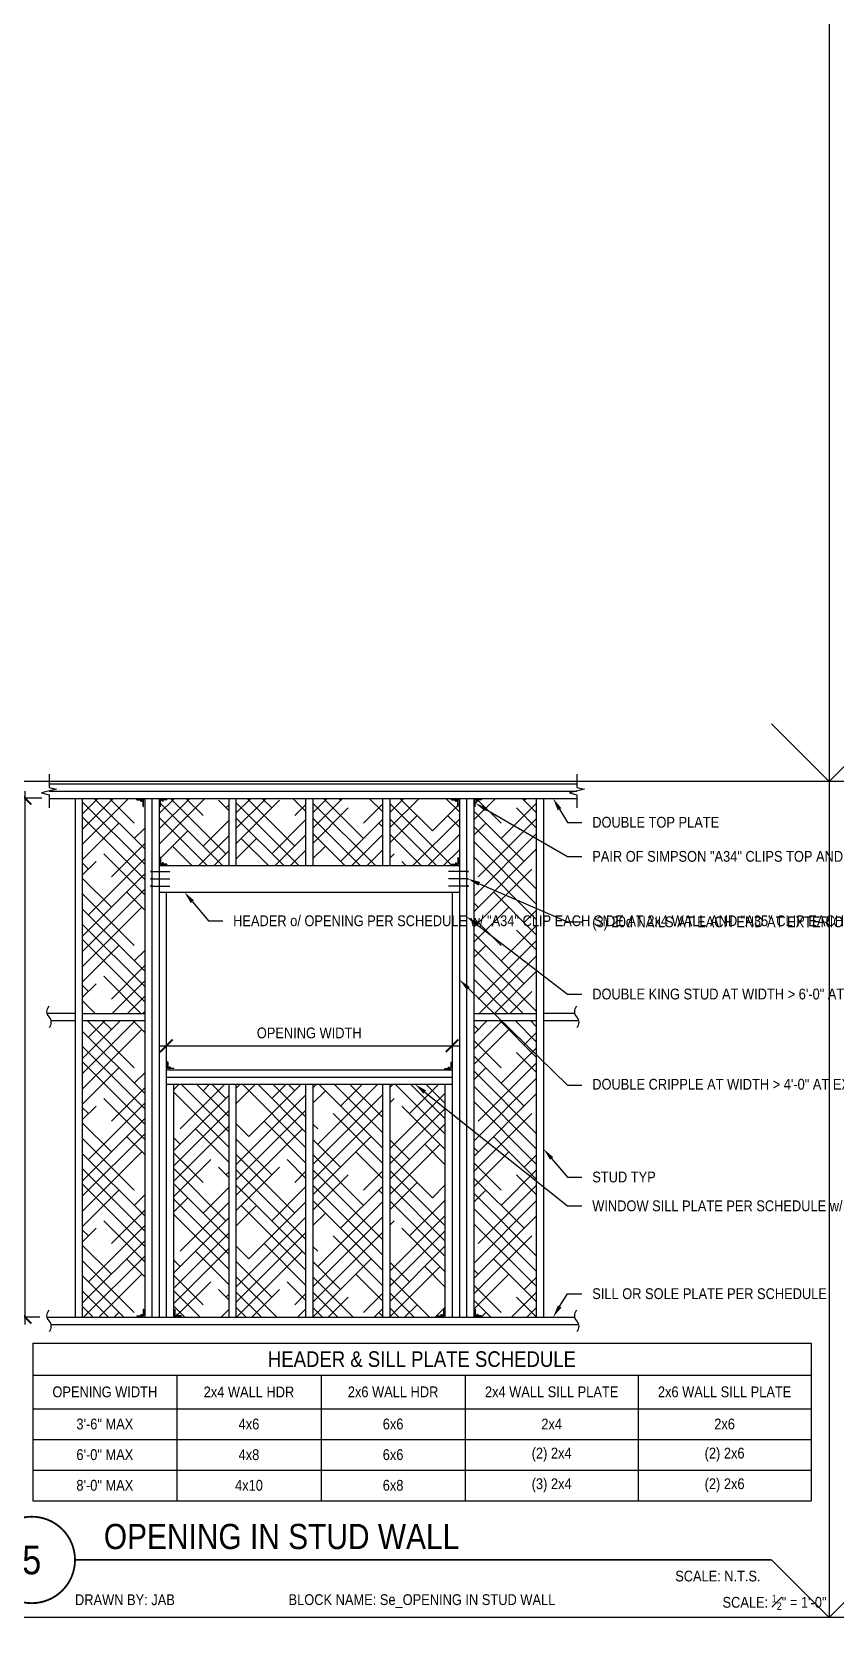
# Model space of a CAD drawing. Header units: inches. Extents: x -16404 to 14624, y -1591 to 16152.
# Drawn here: x 10085.3 to 10252.5, y 7194.1 to 7529.9 of the extents above; entities that cross this region are included whole.
import ezdxf
from ezdxf import colors
from ezdxf.entities.mleader import LeaderData, LeaderLine
from ezdxf.enums import TextEntityAlignment as Align
from ezdxf.math import Vec2, Vec3

# ---------------------------------------------------------------- set-up
doc = ezdxf.new("R2010")
doc.units = ezdxf.units.IN
doc.header["$LTSCALE"] = 24
doc.header["$MEASUREMENT"] = 0
doc.linetypes.add('DASHED2', pattern=[0.375, 0.25, -0.125])
doc.layers.get('0').update_dxf_attribs({"linetype": 'CONTINUOUS'})
doc.layers.get('DefPoints').update_dxf_attribs({"color": 251, "linetype": 'CONTINUOUS'})
doc.layers.add('DESIGNER COMMENTS', color=221, linetype='CONTINUOUS', plot=False)
doc.layers.add('S-ANNO-GRID-NONPLOT', color=251, linetype='CONTINUOUS', plot=False)
for name, color, linetype in [('S-ANNO-DIMS', 2, 'CONTINUOUS'), ('S-ANNO-NOTE', 4, 'CONTINUOUS'), ('S-BREAK', 2, 'CONTINUOUS'), ('S-NAIL', 2, 'CONTINUOUS'), ('S-SIMPSON', 2, 'CONTINUOUS'), ('S-TYP DETAIL BLOCKS', 1, 'CONTINUOUS'), ('S-WOOD', 3, 'CONTINUOUS')]:
    doc.layers.add(name, color=color, linetype=linetype)
doc.layers.add('S-HATCH1', color=1, linetype='CONTINUOUS', transparency=0.5)
doc.styles.add('Arial', font='arial.ttf', dxfattribs={"width": 0.85})
doc.dimstyles.new('DIM-24_Se', dxfattribs={"dimscale": 24, "dimtxt": 0.09375, "dimasz": 0.109375, "dimexe": 0.0625, "dimexo": 0.0625, "dimgap": 0.0625, "dimtad": 1, "dimdec": 4, "dimzin": 11, "dimdsep": 46, "dimlunit": 4, "dimtxsty": 'Arial', "dimblk": 'ARCHTICK', "dimcen": 0.125, "dimdle": 0.0625, "dimclrd": 256, "dimclre": 256, "dimclrt": 4, "dimadec": 0, "dimazin": 0, "dimtfac": 0.75, "dimtdec": 4, "dimtmove": 0, "dimatfit": 3, "dimfxl": 1, "dimfrac": 1, "dimtolj": 1, "dimtzin": 0, "dimarcsym": 0})
pattern_1 = [(45, (-3348.4828, -5185.9913), (4.7729708, 7.9549513), [36, -18]), (135, (-3348.4828, -5185.9913), (4.7729708, -7.9549513), [36, -18])]

# ---------------------------------------------------------------- blocks, each defined once
blk = doc.blocks.new('Se_30x42_DETAILS_GRID')
for p, q in [((29.656, 14.5), (29.656, 7.25)), ((29.656, 7.25), (30.156, 7.75)), ((29.656, 7.25), (22.242, 7.25)), ((37.07, 7.25), (29.656, 7.25)), ((29.656, 7.25), (29.656, 0)), ((29.656, 0), (30.156, 0.5)), ((29.656, 0), (22.242, 0)), ((37.07, 0), (29.656, 0))]:
    blk.add_line(p, q)
at = {"linetype": 'DASHED2', "ltscale": 0.5}
for p, q in [((29.656, 7.25), (29.156, 7.75)), ((29.656, 0), (29.156, 0.5))]:
    blk.add_line(p, q, dxfattribs=at)
blk = doc.blocks.new('_Open90')
at = {"color": 0, "linetype": 'ByBlock', "lineweight": -2}
for p, q in [((0, 0), (-1, 0)), ((-0.5, 0.5), (0, 0)), ((0, 0), (-0.5, -0.5))]:
    blk.add_line(p, q, dxfattribs=at)
blk = doc.blocks.new('*U818')
at = {"const_width": 0.188}
for points in [[(-4.5, 0, -1), (4.5, 0, 3.732051)], [(-4.5, 0, 1), (4.5, 0, -3.732051)]]:
    blk.add_lwpolyline(points, format="xyb", dxfattribs=at)
blk.add_lwpolyline([(4.5, 0), (76.97, 0)], dxfattribs=at)
blk.add_circle((0, 0), 4.5)
at = {"style": 'Arial', "width": 0.85}
for tag, p in [('DWG_TITLE_1', (7.5, 6.19)), ('DWG_TITLE_2', (7.5, 2.44))]:
    blk.add_attdef(tag, text='', height=2.62, dxfattribs=at).set_placement(p, align=Align.MIDDLE_LEFT)
blk.add_attdef('#', text='', height=3, dxfattribs=at).set_placement((0, 0), align=Align.MIDDLE_CENTER)
blk.add_attdef('SCALE', text='', height=1.12, dxfattribs=at).set_placement((75.84, -1.12), align=Align.TOP_RIGHT)
blk = doc.blocks.new('A35 GOOD BASE POINT')
at = {"layer": 'S-SIMPSON'}
for p, q in [((-1.625, 0.296875), (-1.625, 0.25)), ((-1.625, 0.296875), (-0.348875, 0.296875)), ((-1.625, 0.25), (-0.354, 0.25)), ((-0.827875, 0.578141), (-0.827875, 0.296875)), ((-0.827875, 0.578141), (-0.609625, 0.57813)), ((-0.609625, 0.57813), (-0.609625, 0.296875)), ((-0.296875, 1.671875), (-0.25, 1.671875)), ((-0.296875, 1.671875), (-0.296875, 0.348875)), ((-0.25, 1.671875), (-0.25, 0.354))]:
    blk.add_line(p, q, dxfattribs=at)
for centre, radius in [((-0.354, 0.354), 0.104), ((-0.348875, 0.348875), 0.052)]:
    blk.add_arc(centre, radius, 270, 0, dxfattribs=at)
blk = doc.blocks.new('*U241')
at = {"color": 3}
blk.add_line((0.15, 0.25), (-0.15, 0.25), dxfattribs=at)
at = {"color": 0, "linetype": 'ByBlock'}
blk.add_line((0, 0.25), (0, -3.75), dxfattribs=at)
blk = doc.blocks.new('*U236')
at = {"color": 3}
blk.add_line((0.15, 0.25), (-0.15, 0.25), dxfattribs=at)
at = {"color": 0, "linetype": 'ByBlock'}
blk.add_line((0, 0.25), (0, -3.75), dxfattribs=at)
blk = doc.blocks.new('*U237')
at = {"color": 3}
blk.add_line((0.15, 0.25), (-0.15, 0.25), dxfattribs=at)
at = {"color": 0, "linetype": 'ByBlock'}
blk.add_line((0, 0.25), (0, -3.75), dxfattribs=at)
blk = doc.blocks.new('*U238')
at = {"color": 3}
blk.add_line((0.15, 0.25), (-0.15, 0.25), dxfattribs=at)
at = {"color": 0, "linetype": 'ByBlock'}
blk.add_line((0, 0.25), (0, -3.75), dxfattribs=at)
blk = doc.blocks.new('*U239')
at = {"color": 3}
blk.add_line((0.15, 0.25), (-0.15, 0.25), dxfattribs=at)
at = {"color": 0, "linetype": 'ByBlock'}
blk.add_line((0, 0.25), (0, -3.75), dxfattribs=at)
blk = doc.blocks.new('*U240')
at = {"color": 3}
blk.add_line((0.15, 0.25), (-0.15, 0.25), dxfattribs=at)
at = {"color": 0, "linetype": 'ByBlock'}
blk.add_line((0, 0.25), (0, -3.75), dxfattribs=at)
blk = doc.blocks.new('SE_BREAK_3IN')
at = {"layer": 'S-BREAK'}
blk.add_lwpolyline([(0, -0.375, 0.408465), (0, 0, -0.407415), (0, 0.369, -2.166217)], format="xyb", dxfattribs=at)
blk = doc.blocks.new('*T2394')
at = {"layer": 'S-ANNO-NOTE', "color": 6, "lineweight": -2, "transparency": 16777216}
for p, q in [((0, 0), (162, 0)), ((0, 0), (0, -32.76)), ((162, 0), (162, -32.76)), ((0, -6.62), (162, -6.62)), ((0, -32.76), (162, -32.76))]:
    blk.add_line(p, q, dxfattribs=at)
at = {"layer": 'S-ANNO-NOTE', "color": 2, "lineweight": -2, "transparency": 16777216}
for p, q in [((30, -6.62), (30, -32.76)), ((60, -6.62), (60, -32.76)), ((90, -6.62), (90, -32.76)), ((126, -6.62), (126, -32.76)), ((0, -13.62), (162, -13.62)), ((0, -20), (162, -20)), ((0, -26.38), (162, -26.38))]:
    blk.add_line(p, q, dxfattribs=at)
at = {"layer": 'S-ANNO-NOTE', "color": 4, "transparency": 16777216, "attachment_point": 5, "style": 'Arial'}
for s, insert, char_height, width in [('HEADER & SILL PLATE SCHEDULE', (81, -3.31), 3.25, 161.88), ('OPENING WIDTH', (15, -10.12), 2.25, 29.2487), ('2x4 WALL HDR', (45, -10.12), 2.25, 29.2487), ('2x6 WALL HDR', (75, -10.12), 2.25, 29.2487), ('2x4 WALL SILL PLATE', (108, -10.12), 2.25, 35.2487), ('2x6 WALL SILL PLATE', (144, -10.12), 2.25, 35.2487), ('3\'-6" MAX', (15, -16.81), 2.25, 29.2487), ('4x6', (45, -16.81), 2.25, 29.2487), ('6x6', (75, -16.81), 2.25, 29.2487), ('2x4', (108, -16.81), 2.25, 35.2487), ('2x6', (144, -16.81), 2.25, 35.2487), ('6\'-0" MAX', (15, -23.19), 2.25, 29.2487), ('4x8', (45, -23.19), 2.25, 29.2487), ('6x6', (75, -23.19), 2.25, 29.2487), ('(2) 2x4', (108, -23.19), 2.25, 35.2487), ('(2) 2x6', (144, -23.19), 2.25, 35.2487), ('8\'-0" MAX', (15, -29.57), 2.25, 29.2487), ('4x10', (45, -29.57), 2.25, 29.2487), ('6x8', (75, -29.57), 2.25, 29.2487), ('(3) 2x4', (108, -29.57), 2.25, 35.2487), ('(2) 2x6', (144, -29.57), 2.25, 35.2487)]:
    blk.add_mtext(s, dxfattribs=dict(at, insert=insert, char_height=char_height, width=width))
blk = doc.blocks.new('_ARCHTICK')
at = {"color": 0, "linetype": 'ByBlock', "const_width": 0.15}
blk.add_lwpolyline([(-0.5, -0.5), (0.5, 0.5)], dxfattribs=at)
blk = doc.blocks.new('*D2395')
at = {"layer": 'DefPoints', "color": 0, "transparency": 16777216}
for p in [(-1.4, 158.51), (3.6, 158.51), (3.19, 50.51)]:
    blk.add_point(p, dxfattribs=at)
at = {"layer": 'S-ANNO-DIMS', "lineweight": -2, "transparency": 16777216}
for p, q in [((2.1, 158.51), (-2.9, 158.51)), ((-1.4, 49.01), (-1.4, 160.01)), ((1.69, 50.51), (-2.9, 50.51))]:
    blk.add_line(p, q, dxfattribs=at)
at = {"layer": 'S-ANNO-DIMS', "lineweight": -2, "transparency": 16777216, "xscale": 2.625, "yscale": 2.625, "zscale": 2.625}
for p, rotation in [((-1.4, 158.51), 90), ((-1.4, 50.51), 270)]:
    blk.add_blockref('_ARCHTICK', p, dxfattribs=dict(at, rotation=rotation))
at = {"layer": 'S-ANNO-DIMS', "color": 4, "transparency": 16777216, "insert": (-4.27, 104.51), "char_height": 2.25, "attachment_point": 5, "rotation": 90, "style": 'Arial'}
blk.add_mtext('\\A1;10\'-0" MAX, S.A.D.', dxfattribs=at)
blk = doc.blocks.new('*D834')
at = {"layer": 'DefPoints', "color": 0, "transparency": 16777216}
for p in [(28, 107.01), (87.5, 107.01), (87.5, 107.01)]:
    blk.add_point(p, dxfattribs=at)
at = {"layer": 'S-ANNO-DIMS', "lineweight": -2, "transparency": 16777216}
blk.add_line((26.5, 107.01), (89, 107.01), dxfattribs=at)
at = {"layer": 'S-ANNO-DIMS', "lineweight": -2, "transparency": 16777216, "xscale": 2.625, "yscale": 2.625, "zscale": 2.625, "rotation": 180}
blk.add_blockref('_ARCHTICK', (28, 107.01), dxfattribs=at)
at = {"layer": 'S-ANNO-DIMS', "lineweight": -2, "transparency": 16777216, "xscale": 2.625, "yscale": 2.625, "zscale": 2.625}
blk.add_blockref('_ARCHTICK', (87.5, 107.01), dxfattribs=at)
at = {"layer": 'S-ANNO-DIMS', "color": 4, "transparency": 16777216, "insert": (57.75, 109.67), "char_height": 2.25, "attachment_point": 5, "style": 'Arial'}
blk.add_mtext('\\A1;OPENING WIDTH', dxfattribs=at)
blk = doc.blocks.new('Se_OPENING IN STUD WALL')
at = {"layer": 'S-HATCH1', "true_color": 0x939598}
h = blk.add_hatch(dxfattribs=at)
h.set_pattern_fill('HOUND', color=252, scale=36, angle=45, style=0)
h.set_pattern_definition(pattern_1)
h.paths.add_polyline_path([(10.50297, 113.75871), (23.50297, 113.75871), (23.50297, 158.50871), (10.50297, 158.50871)])
h = blk.add_hatch(dxfattribs=at)
h.set_pattern_fill('HOUND', color=252, scale=36, angle=45, style=0)
h.set_pattern_definition(pattern_1)
h.paths.add_polyline_path([(26.50297, 158.50871), (26.50297, 144.50871), (41.00297, 144.50871), (41.00297, 158.50871)])
h = blk.add_hatch(dxfattribs=at)
h.set_pattern_fill('HOUND', color=252, scale=36, angle=45, style=0)
h.set_pattern_definition(pattern_1)
h.paths.add_polyline_path([(57.00297, 158.50871), (42.50297, 158.50871), (42.50297, 144.50871), (57.00297, 144.50871)])
h = blk.add_hatch(dxfattribs=at)
h.set_pattern_fill('HOUND', color=252, scale=36, angle=45, style=0)
h.set_pattern_definition(pattern_1)
h.paths.add_polyline_path([(73.00297, 158.50871), (58.50297, 158.50871), (58.50297, 144.50871), (73.00297, 144.50871)])
h = blk.add_hatch(dxfattribs=at)
h.set_pattern_fill('HOUND', color=252, scale=36, angle=45, style=0)
h.set_pattern_definition(pattern_1)
h.paths.add_polyline_path([(89.00297, 144.50871), (89.00297, 158.50871), (74.50297, 158.50871), (74.50297, 144.50871)])
h = blk.add_hatch(dxfattribs=at)
h.set_pattern_fill('HOUND', color=252, scale=36, angle=45, style=0)
h.set_pattern_definition(pattern_1)
h.paths.add_polyline_path([(105.00297, 158.50871), (92.00297, 158.50871), (92.00297, 113.75871), (105.00297, 113.75871)])
h = blk.add_hatch(dxfattribs=at)
h.set_pattern_fill('HOUND', color=252, scale=36, angle=45, style=0)
h.set_pattern_definition(pattern_1)
h.paths.add_polyline_path([(23.50297, 112.25871), (10.50297, 112.25871), (10.50297, 50.50871), (23.50297, 50.50871)])
h = blk.add_hatch(dxfattribs=at)
h.set_pattern_fill('HOUND', color=252, scale=36, angle=45, style=0)
h.set_pattern_definition(pattern_1)
h.paths.add_polyline_path([(105.00297, 112.25871), (92.00297, 112.25871), (92.00297, 50.50871), (105.00297, 50.50871)])
h = blk.add_hatch(dxfattribs=at)
h.set_pattern_fill('HOUND', color=252, scale=36, angle=45, style=0)
h.set_pattern_definition(pattern_1)
h.paths.add_polyline_path([(41.00297, 99.00871), (29.50297, 99.00871), (29.50297, 50.50871), (41.00297, 50.50871)])
h = blk.add_hatch(dxfattribs=at)
h.set_pattern_fill('HOUND', color=252, scale=36, angle=45, style=0)
h.set_pattern_definition(pattern_1)
h.paths.add_polyline_path([(57.00297, 99.00871), (42.50297, 99.00871), (42.50297, 50.50871), (57.00297, 50.50871)])
h = blk.add_hatch(dxfattribs=at)
h.set_pattern_fill('HOUND', color=252, scale=36, angle=45, style=0)
h.set_pattern_definition(pattern_1)
h.paths.add_polyline_path([(73.00297, 99.00871), (58.50297, 99.00871), (58.50297, 50.50871), (73.00297, 50.50871)])
h = blk.add_hatch(dxfattribs=at)
h.set_pattern_fill('HOUND', color=252, scale=36, angle=45, style=0)
h.set_pattern_definition(pattern_1)
h.paths.add_polyline_path([(74.50297, 50.50871), (86.00297, 50.50871), (86.00297, 99.00871), (74.50297, 99.00871)])
at = {"layer": 'S-BREAK'}
for points in [[(3.59841, 163.50871), (3.59841, 160.76586), (5.15511, 160.38729), (2.04171, 159.63014), (3.59841, 159.25157), (3.59841, 156.50871)], [(113.46755, 163.50871), (113.46755, 160.76586), (115.02426, 160.38729), (111.91085, 159.63014), (113.46755, 159.25157), (113.46755, 156.50871)]]:
    blk.add_lwpolyline(points, dxfattribs=at)
at = {"layer": 'S-WOOD'}
for p, q in [((3.59841, 161.50871), (113.46755, 161.50871)), ((3.59841, 160.00871), (113.46755, 160.00871)), ((3.59841, 158.50871), (113.46755, 158.50871)), ((9.00297, 158.50871), (9.00297, 50.50871)), ((10.50297, 158.50871), (10.50297, 50.50871)), ((23.50297, 158.50871), (23.50297, 50.50871)), ((25.00297, 158.50871), (25.00297, 50.50871)), ((26.50297, 158.50871), (26.50297, 50.50871)), ((41.00297, 158.50871), (41.00297, 144.50871)), ((42.50297, 158.50871), (42.50297, 144.50871)), ((57.00297, 158.50871), (57.00297, 144.50871)), ((58.50297, 158.50871), (58.50297, 144.50871)), ((73.00297, 158.50871), (73.00297, 144.50871)), ((74.50297, 158.50871), (74.50297, 144.50871)), ((89.00297, 158.50871), (89.00297, 50.50871)), ((90.50297, 158.50871), (90.50297, 50.50871)), ((92.00297, 158.50871), (92.00297, 50.50871)), ((105.00297, 158.50871), (105.00297, 50.50871)), ((106.50297, 158.50871), (106.50297, 50.50871)), ((26.50297, 144.50871), (89.00297, 144.50871)), ((26.50297, 139.00871), (89.00297, 139.00871)), ((28.00297, 139.00871), (28.00297, 50.50871)), ((87.50297, 139.00871), (87.50297, 50.50871)), ((3.18835, 113.78285), (9.00297, 113.78285)), ((4.01294, 112.28285), (9.00297, 112.28285)), ((10.50297, 113.75871), (23.50297, 113.75871)), ((10.50297, 112.25871), (23.50297, 112.25871)), ((23.50297, 113.75871), (23.50297, 112.25871)), ((92.00297, 113.75871), (105.00297, 113.75871)), ((92.00297, 113.75871), (92.00297, 112.25871)), ((92.00297, 112.25871), (105.00297, 112.25871)), ((106.50297, 113.78285), (113.05749, 113.78285)), ((106.50297, 112.28285), (113.88209, 112.28285)), ((28.00297, 102.00871), (87.50297, 102.00871)), ((28.00297, 100.50871), (87.50297, 100.50871)), ((28.00297, 99.00871), (87.50297, 99.00871)), ((29.50297, 99.00871), (29.50297, 50.50871)), ((41.00297, 99.00871), (41.00297, 50.50871)), ((42.50297, 99.00871), (42.50297, 50.50871)), ((57.00297, 99.00871), (57.00297, 50.50871)), ((58.50297, 99.00871), (58.50297, 50.50871)), ((73.00297, 99.00871), (73.00297, 50.50871)), ((74.50297, 99.00871), (74.50297, 50.50871)), ((86.00297, 99.00871), (86.00297, 50.50871))]:
    blk.add_line(p, q, dxfattribs=at)
for points in [[(3.18835, 50.50871), (113.05749, 50.50871)], [(4.01294, 49.00871), (113.88209, 49.00871)]]:
    blk.add_lwpolyline(points, dxfattribs=at)
blk.add_blockref('*T2394', (0.2091, 45.08367))
at = {"layer": 'S-BREAK', "xscale": 6, "yscale": 6, "zscale": 6}
for p in [(3.59841, 113.03285), (113.46755, 113.03285), (3.59841, 49.75871), (113.46755, 49.75871)]:
    blk.add_blockref('SE_BREAK_3IN', p, dxfattribs=at)
at = {"layer": 'S-NAIL', "rotation": 90}
for name, p in [('*U239', (25.00297, 143.25871)), ('*U238', (25.00297, 141.75871)), ('*U240', (25.00297, 140.25871))]:
    blk.add_blockref(name, p, dxfattribs=at)
at = {"layer": 'S-NAIL', "xscale": -1, "rotation": 270}
for name, p in [('*U236', (90.50297, 143.25871)), ('*U241', (90.50297, 141.75871)), ('*U237', (90.50297, 140.25871))]:
    blk.add_blockref(name, p, dxfattribs=at)
at = {"layer": 'S-SIMPSON', "xscale": -1, "rotation": 180}
for p in [(23.50297, 158.50871), (89.00297, 158.50871)]:
    blk.add_blockref('A35 GOOD BASE POINT', p, dxfattribs=at)
at = {"layer": 'S-SIMPSON', "rotation": 180}
for p in [(26.50297, 158.50871), (92.00297, 158.50871)]:
    blk.add_blockref('A35 GOOD BASE POINT', p, dxfattribs=at)
at = {"layer": 'S-SIMPSON', "xscale": -1}
for p in [(26.50297, 144.50871), (28.00297, 102.00871), (29.50297, 50.50871), (92.00297, 50.50871)]:
    blk.add_blockref('A35 GOOD BASE POINT', p, dxfattribs=at)
at = {"layer": 'S-SIMPSON'}
for p in [(89.00297, 144.50871), (87.50297, 102.00871), (23.50297, 50.50871), (86.00297, 50.50871)]:
    blk.add_blockref('A35 GOOD BASE POINT', p, dxfattribs=at)
at = {"layer": 'DESIGNER COMMENTS', "char_height": 2.25, "style": 'Arial'}
for s, insert, width, attachment_point in [('\\A1;DRAWN BY: JAB', (8.99968, -7.16203), 29.7087676, 1), ('\\A1;SCALE: {\\H0.7x;\\S1#2;}" = 1\'-0"', (165.4182, -7.25), 39.3749, 3)]:
    blk.add_mtext(s, dxfattribs=dict(at, insert=insert, width=width, attachment_point=attachment_point))
at = {"layer": 'DESIGNER COMMENTS', "insert": (81.2091, -8.58929), "char_height": 2.25, "attachment_point": 5, "style": 'Arial'}
blk.add_mtext('\\A1;BLOCK NAME: Se_OPENING IN STUD WALL', dxfattribs=at)
at = {"layer": 'S-ANNO-DIMS'}
dim = blk.add_linear_dim(base=(-1.40159, 158.50871), p1=(3.18835, 50.50871), p2=(3.59841, 158.50871), angle=270, text='10\'-0" MAX, S.A.D.', dimstyle='DIM-24_Se', dxfattribs=at)
dim.commit()
dim.dimension.update_dxf_attribs({"geometry": '*D2395', "text_midpoint": (-4.26832, 104.50871)})
dim = blk.add_linear_dim(base=(87.50297, 107.00871), p1=(28.00297, 107.00871), p2=(87.50297, 107.00871), angle=180, text='OPENING WIDTH', dimstyle='DIM-24_Se', dxfattribs=at)
dim.commit()
dim.dimension.update_dxf_attribs({"geometry": '*D834', "text_midpoint": (57.75297, 107.00871), "dimtype": 128})
at = {"layer": 'S-ANNO-NOTE'}
ml = blk.add_multileader_mtext('Standard', dxfattribs=at)
ml.set_content('DOUBLE TOP PLATE', color=4, style='Arial')
ml.set_leader_properties(color=2)
ml.build(insert=Vec2(0, 0))
ml.multileader.update_dxf_attribs({"dogleg_length": 0.125, "arrow_head_size": 2.625, "scale": 24})
ctx = ml.context
ctx.base_point, ctx.scale, ctx.char_height, ctx.arrow_head_size, ctx.landing_gap_size, ctx.plane_origin = Vec3(114.50297, 153.50871), 24, 2.25, 2.625, 2.16, Vec3(76.36303, -150.09125)
notes = []
notes.append((ctx, [(0, (1, 1, 0), (111.50297, 153.50871), (1, 0), 3, [(0, [(108.50297, 158.50871)], 0, [])])]))
ctx.mtext.insert, ctx.mtext.width, ctx.mtext.flow_direction = Vec3(116.66297, 154.6529), 30.9596077, 5
ml = blk.add_multileader_mtext('Standard', dxfattribs=at)
ml.set_content('\\A1;PAIR OF SIMPSON "A34" CLIPS TOP AND BOTTOM, TYP AT EXTERIOR WALL', color=4, style='Arial')
ml.set_leader_properties(color=2)
ml.build(insert=Vec2(0, 0))
ml.multileader.update_dxf_attribs({"dogleg_length": 0.125, "arrow_head_size": 2.625, "scale": 24})
ctx = ml.context
ctx.base_point, ctx.scale, ctx.char_height, ctx.arrow_head_size, ctx.landing_gap_size, ctx.plane_origin = Vec3(114.50297, 146.41141), 24, 2.25, 2.625, 2.16, Vec3(53.59194, 434.31279)
notes.append((ctx, [(0, (1, 1, 0), (111.50297, 146.41141), (1, 0), 3, [(0, [(92.29985, 157.49834)], 0, [])])]))
ctx.mtext.insert, ctx.mtext.width, ctx.mtext.flow_direction = Vec3(116.66297, 147.55559), 42.446064, 5
ml = blk.add_multileader_mtext('Standard', dxfattribs=at)
ml.set_content('{\\C4;(3) 20d NAILS AT EACH END AT EXTERIOR WALL AND (2) 16d NAILS AT INTERIOR WALL}', color=4, style='Arial')
ml.set_leader_properties(color=2)
ml.build(insert=Vec2(0, 0))
ml.multileader.update_dxf_attribs({"dogleg_length": 0.125, "arrow_head_size": 2.625, "scale": 24})
ctx = ml.context
ctx.base_point, ctx.scale, ctx.char_height, ctx.arrow_head_size, ctx.landing_gap_size, ctx.plane_origin = Vec3(114.50297, 132.7787), 24, 2.25, 2.625, 2.16, Vec3(56.89374, 432.60866)
notes.append((ctx, [(0, (1, 1, 0), (111.50297, 132.7787), (1, 0), 3, [(0, [(90.75297, 141.75871)], 0, [])])]))
ctx.mtext.insert, ctx.mtext.width, ctx.mtext.flow_direction = Vec3(116.66297, 133.92288), 43.9890355, 5
ml = blk.add_multileader_mtext('Standard', dxfattribs=at)
ml.set_content('{\\C4;HEADER o/ OPENING PER SCHEDULE w/ "A34" CLIP EACH SIDE AT 2x4 WALL AND "A35" CLIP EACH SIDE AT 2x6 WALL, U.O.N.}', color=4, style='Arial')
ml.set_leader_properties(color=2)
ml.build(insert=Vec2(0, 0))
ml.multileader.update_dxf_attribs({"dogleg_length": 0.125, "arrow_head_size": 2.625, "scale": 24})
ctx = ml.context
ctx.base_point, ctx.scale, ctx.char_height, ctx.arrow_head_size, ctx.landing_gap_size, ctx.plane_origin = Vec3(39.75297, 133.00871), 24, 2.25, 2.625, 2.16, Vec3(9.50253, 432.08491)
notes.append((ctx, [(0, (1, 1, 0), (36.75297, 133.00871), (1, 0), 3, [(0, [(31.75297, 139.00871)], 0, [])])]))
ctx.mtext.insert, ctx.mtext.width, ctx.mtext.flow_direction = Vec3(41.91297, 134.1529), 43.4659247, 5
ml = blk.add_multileader_mtext('Standard', dxfattribs=at)
ml.set_content('DOUBLE KING {\\A1;STUD AT WIDTH > 6\'-0" AT EXTERIOR WALL AND AT WIDTH > 8\'-0" AT INTERIOR WALL, TYP}', color=4, style='Arial')
ml.set_leader_properties(color=2)
ml.build(insert=Vec2(0, 0))
ml.multileader.update_dxf_attribs({"dogleg_length": 0.125, "arrow_head_size": 2.625, "scale": 24})
ctx = ml.context
ctx.base_point, ctx.scale, ctx.char_height, ctx.arrow_head_size, ctx.landing_gap_size, ctx.plane_origin = Vec3(114.50297, 117.7787), 24, 2.25, 2.625, 2.16, Vec3(56.89374, 426.41054)
notes.append((ctx, [(0, (1, 1, 0), (111.50297, 117.7787), (1, 0), 3, [(0, [(90.50297, 133.90305)], 0, [])])]))
ctx.mtext.insert, ctx.mtext.width, ctx.mtext.flow_direction = Vec3(116.66297, 118.9037), 44.2750015, 5
ml = blk.add_multileader_mtext('Standard', dxfattribs=at)
ml.set_content('DOUBLE CRIPPLE AT {\\A1;WIDTH > 4\'-0" AT EXTERIOR WALL AND AT WIDTH > 6\'-0" AT INTERIOR WALL, TYP}', color=4, style='Arial')
ml.set_leader_properties(color=2)
ml.build(insert=Vec2(0, 0))
ml.multileader.update_dxf_attribs({"dogleg_length": 0.125, "arrow_head_size": 2.625, "scale": 24})
ctx = ml.context
ctx.base_point, ctx.scale, ctx.char_height, ctx.arrow_head_size, ctx.landing_gap_size, ctx.plane_origin = Vec3(114.50297, 98.7787), 24, 2.25, 2.625, 2.16, Vec3(56.04354, 412.47499)
notes.append((ctx, [(0, (1, 1, 0), (111.50297, 98.7787), (1, 0), 3, [(0, [(89.00297, 120.76908)], 0, [])])]))
ctx.mtext.insert, ctx.mtext.width, ctx.mtext.flow_direction = Vec3(116.66297, 100.12624), 42.1622438, 5
ml = blk.add_multileader_mtext('Standard', dxfattribs=at)
ml.set_content('{\\C4;WINDOW SILL PLATE PER SCHEDULE w/ "A34" CLIP EACH END AT 2x4 WALL AND "A35" CLIP EACH END AT 2x6 WALL}', color=4, style='Arial')
ml.set_leader_properties(color=2)
ml.build(insert=Vec2(0, 0))
ml.multileader.update_dxf_attribs({"dogleg_length": 0.125, "arrow_head_size": 2.625, "scale": 24})
ctx = ml.context
ctx.base_point, ctx.scale, ctx.char_height, ctx.arrow_head_size, ctx.landing_gap_size, ctx.plane_origin = Vec3(114.50297, 73.67784), 24, 2.25, 2.625, 2.16, Vec3(52.34394, 386.92578)
notes.append((ctx, [(0, (1, 1, 0), (111.50297, 73.67784), (1, 0), 3, [(0, [(79.75297, 99.00871)], 0, [])])]))
ctx.mtext.insert, ctx.mtext.width, ctx.mtext.flow_direction = Vec3(116.66297, 74.82203), 42.1303162, 5
ml = blk.add_multileader_mtext('Standard', dxfattribs=at)
ml.set_content('\\A1;STUD TYP', color=4, style='Arial')
ml.set_leader_properties(color=2)
ml.build(insert=Vec2(0, 0))
ml.multileader.update_dxf_attribs({"dogleg_length": 0.125, "arrow_head_size": 2.625, "scale": 24})
ctx = ml.context
ctx.base_point, ctx.scale, ctx.char_height, ctx.arrow_head_size, ctx.landing_gap_size, ctx.plane_origin = Vec3(114.50297, 79.67784), 24, 2.25, 2.625, 2.16, Vec3(65.88844, 385.8899)
notes.append((ctx, [(0, (1, 1, 0), (111.50297, 79.67784), (1, 0), 3, [(0, [(106.50297, 85.56459)], 0, [])])]))
ctx.mtext.insert, ctx.mtext.width, ctx.mtext.flow_direction = Vec3(116.66297, 80.82203), 16.2186363, 5
ml = blk.add_multileader_mtext('Standard', dxfattribs=at)
ml.set_content('\\A1;SILL OR SOLE PLATE PER SCHEDULE', color=4, style='Arial')
ml.set_leader_properties(color=2)
ml.build(insert=Vec2(0, 0))
ml.multileader.update_dxf_attribs({"dogleg_length": 0.125, "arrow_head_size": 2.625, "scale": 24})
ctx = ml.context
ctx.base_point, ctx.scale, ctx.char_height, ctx.arrow_head_size, ctx.landing_gap_size, ctx.plane_origin = Vec3(114.50297, 55.39546), 24, 2.25, 2.625, 2.16, Vec3(65.88844, -245.8166)
notes.append((ctx, [(0, (1, 1, 0), (111.50297, 55.39546), (1, 0), 3, [(0, [(108.50297, 50.50871)], 0, [])])]))
ctx.mtext.insert, ctx.mtext.width, ctx.mtext.flow_direction = Vec3(116.66297, 56.53965), 32.2505653, 5
for ctx, leaders in notes:
    for number, flags, end, landing, length, lines in leaders:
        leader = LeaderData()
        leader.index, (leader.has_last_leader_line, leader.has_dogleg_vector, leader.attachment_direction) = number, flags
        leader.last_leader_point, leader.dogleg_vector, leader.dogleg_length = Vec3(end), Vec3(landing), length
        for number, points, colour, breaks in lines:
            line = LeaderLine()
            line.index, line.vertices, line.color, line.breaks = number, Vec3.list(points), colors.encode_raw_color(colour), breaks
            leader.lines.append(line)
        ctx.leaders.append(leader)

msp = doc.modelspace()

# ---------------------------------------------------------------- block references
at = {"layer": 'S-ANNO-GRID-NONPLOT', "xscale": 24, "yscale": 24, "zscale": 24}
msp.add_blockref('Se_30x42_DETAILS_GRID', (9539.38816, 7200), dxfattribs=at)
at = {"layer": 'S-ANNO-NOTE', "xscale": 2, "yscale": 2, "zscale": 2}
msp.add_blockref('*U818', (10085.19183, 7212), dxfattribs=at).add_auto_attribs({'#': '5', 'DWG_TITLE_2': 'OPENING IN STUD WALL', 'SCALE': 'SCALE: N.T.S.'})
at = {"layer": 'S-TYP DETAIL BLOCKS'}
msp.add_blockref('Se_OPENING IN STUD WALL', (10085.19183, 7212), dxfattribs=at)

# ---------------------------------------------------------------- leaders
at = {"layer": 'DESIGNER COMMENTS'}
ml = msp.add_multileader_mtext('Standard', dxfattribs=at)
ml.set_content('\\A1;{\\L\\C256;IMPORTANT DESIGNER NOTE:\\l IF YOUR LEDGER DOES NOT ALLOW FOR THE FULL DEPTH OF NAILS SPECIFIED IN THIS CHART.  USE THE CHART TO THE RIGHT AND APPLY ALLOWABLE LOAD REDUCTION FACTOR (REF. PG. 22 OF SIMPSON CATALOG C-C-2019)}', color=4, style='Arial')
ml.set_leader_properties(color=256)
ml.set_arrow_properties(name='OPEN90')
ml.build(insert=Vec2(0, 0))
ml.multileader.update_dxf_attribs({"dogleg_length": 0.36, "arrow_head_size": 5.25, "scale": 48})
ctx = ml.context
ctx.base_point, ctx.scale, ctx.char_height, ctx.arrow_head_size, ctx.landing_gap_size, ctx.plane_origin = Vec3(7749.57679, 7516.2281), 48, 6, 5.25, 4.32, Vec3(7940.50091, 7764.19966)
notes = []
notes.append((ctx, [(0, (0, 0, 0), (0, 0), (1, 0), 1, [])]))
ctx.mtext.insert, ctx.mtext.width, ctx.mtext.defined_height, ctx.mtext.flow_direction = Vec3(7753.89679, 7520.11009), 143.1324041, 28.50097, 5
for ctx, leaders in notes:
    for number, flags, end, landing, length, lines in leaders:
        leader = LeaderData()
        leader.index, (leader.has_last_leader_line, leader.has_dogleg_vector, leader.attachment_direction) = number, flags
        leader.last_leader_point, leader.dogleg_vector, leader.dogleg_length = Vec3(end), Vec3(landing), length
        for number, points, colour, breaks in lines:
            line = LeaderLine()
            line.index, line.vertices, line.color, line.breaks = number, Vec3.list(points), colors.encode_raw_color(colour), breaks
            leader.lines.append(line)
        ctx.leaders.append(leader)

doc.saveas('drawing.dxf')
